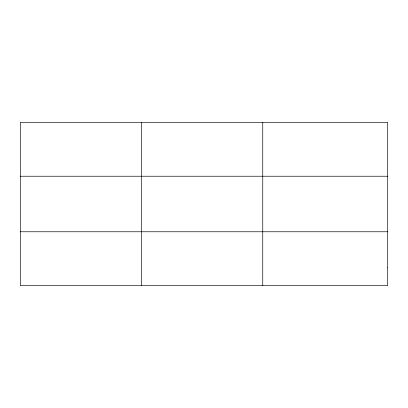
<?xml version="1.0" encoding="UTF-8"?>
<svg xmlns="http://www.w3.org/2000/svg" width="408" height="408" viewBox="0 0 408 408"><rect width="100%" height="100%" fill="white"/><g stroke="black" fill="none" stroke-linecap="round" stroke-linejoin="round"><path stroke-width="0.61" d="M141.576 122.344L141.576 285.656M262.752 122.344L262.752 285.656M20.4 176.236L387.6 176.236M20.4 231.764L387.6 231.764M387.6 267.694L387.6 285.656L20.4 285.656L20.4 122.344L387.6 122.344L387.6 267.694"/></g></svg>
